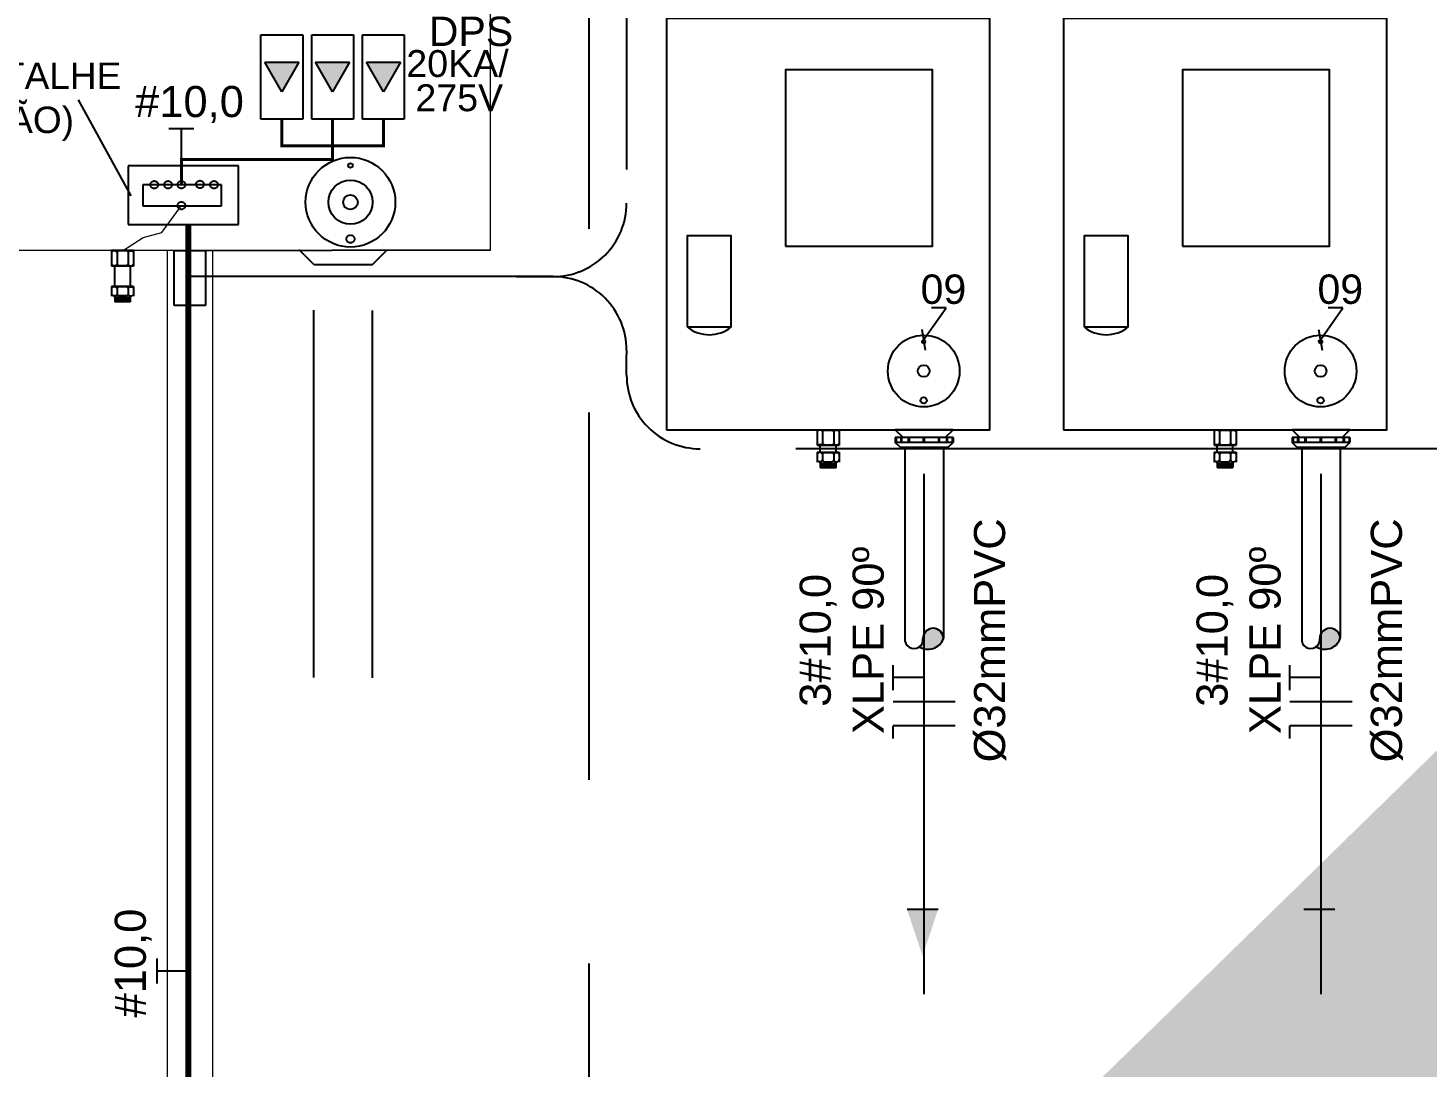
# Model space of a CAD drawing. Header units: millimetres. Extents: x 425 to 646, y 332 to 411.
# Drawn here: x 460.232 to 461.185, y 346.646 to 347.354 of the extents above; entities that cross this region are included whole.
import ezdxf
from ezdxf.enums import TextEntityAlignment as Align

# ---------------------------------------------------------------- set-up
doc = ezdxf.new("R2010")
doc.units = ezdxf.units.MM
doc.linetypes.add('Dashed', pattern=[0.75, 0.5, -0.25])
doc.linetypes.add('HIDDEN', pattern=[0.375, 0.25, -0.125])
for name, color, linetype in [('AGUA', 7, 'Continuous'), ('C04', 7, 'Continuous'), ('Cotas', 1, 'Continuous'), ('DETALHES', 6, 'Continuous'), ('DI-Textos_do_diagrama', 5, 'Continuous'), ('DIMENSIONAMENTO', 5, 'Continuous'), ('EL-Textos_condutos', 7, 'Continuous'), ('PARA-RAIOS', 240, 'Continuous'), ('QUADROS', 7, 'Continuous'), ('QUADROS_E_CAIXAS', 240, 'Continuous'), ('TXT', 7, 'Continuous')]:
    doc.layers.add(name, color=color, linetype=linetype)
doc.styles.add('ARIAL', font='arial.ttf')
doc.dimstyles.new('10', dxfattribs={"dimtxt": 0.02, "dimasz": 0.01, "dimexe": 0.01, "dimexo": 0.01, "dimgap": 0.09, "dimtad": 0, "dimtih": 1, "dimtoh": 1, "dimdec": 0, "dimlfac": 1000, "dimzin": 0, "dimdsep": 46, "dimtxsty": 'ARIAL', "dimblk": 'OBLIQUE', "dimcen": 0, "dimdle": 0.02, "dimclrt": 7, "dimadec": 0, "dimazin": 0, "dimtfac": 1, "dimtdec": 0, "dimtofl": 0, "dimtmove": 0, "dimatfit": 3, "dimldrblk": 'OBLIQUE', "dimfxl": 0, "dimtolj": 1, "dimtzin": 0, "dimarcsym": 0})
doc.dimstyles.get("Standard").update_dxf_attribs({"dimtxt": 0.18, "dimasz": 0.18, "dimexe": 0.18, "dimexo": 0.0625, "dimgap": 0.09, "dimtad": 0, "dimtih": 1, "dimtoh": 1, "dimdec": 4, "dimzin": 0, "dimdsep": 46, "dimtxsty": 'Standard', "dimcen": 0.09, "dimadec": 0, "dimazin": 0, "dimtfac": 1, "dimtdec": 4, "dimtofl": 0, "dimtmove": 0, "dimatfit": 3, "dimfxl": 0, "dimtolj": 1, "dimtzin": 0, "dimarcsym": 0})

# ---------------------------------------------------------------- blocks, each defined once
blk = doc.blocks.new('_Oblique')
at = {"color": 0, "linetype": 'ByBlock', "lineweight": -2}
blk.add_line((-0.5, -0.5), (0.5, 0.5), dxfattribs=at)

msp = doc.modelspace()

# ---------------------------------------------------------------- hatches: boundary and pattern name
for points in [[(460.30147, 347.20182), (460.30324, 347.20182), (460.30423, 347.20083), (460.30423, 347.20207), (460.28923, 347.20207), (460.28923, 347.20083), (460.29022, 347.20182), (460.29199, 347.20182), (460.29298, 347.20083), (460.29397, 347.20182), (460.29949, 347.20182), (460.30048, 347.20083)], [(460.30423, 347.19149), (460.30423, 347.19273), (460.30324, 347.19174), (460.30147, 347.19174), (460.30048, 347.19273), (460.29949, 347.19174), (460.29397, 347.19174), (460.29298, 347.19273), (460.29199, 347.19174), (460.29022, 347.19174), (460.28923, 347.19273), (460.28923, 347.19149)]]:
    msp.add_hatch(color=4).paths.add_polyline_path(points)
h = msp.add_hatch(color=4)
h.paths.add_polyline_path([(460.30423, 347.17093), (460.30423, 347.17217), (460.30324, 347.17118), (460.30147, 347.17118), (460.30048, 347.17217), (460.29949, 347.17118), (460.29397, 347.17118), (460.29298, 347.17217), (460.29199, 347.17118), (460.29022, 347.17118), (460.28923, 347.17217), (460.28923, 347.17093)])
h.paths.add_polyline_path([(460.28923, 347.17768), (460.28923, 347.17644), (460.29022, 347.17743), (460.29199, 347.17743), (460.29298, 347.17644), (460.29397, 347.17743), (460.29949, 347.17743), (460.30048, 347.17644), (460.30147, 347.17743), (460.30324, 347.17743), (460.30423, 347.17644), (460.30423, 347.17768)])
at = {"layer": 'C04', "linetype": 'Dashed'}
h = msp.add_hatch(color=4, dxfattribs=at)
h.paths.add_polyline_path([(460.48572, 347.3302), (460.47413, 347.31013), (460.46254, 347.3302)])
h.paths.add_polyline_path([(460.43958, 347.31013), (460.42799, 347.3302), (460.45116, 347.3302)])
h.paths.add_polyline_path([(460.40502, 347.31013), (460.39344, 347.3302), (460.41661, 347.3302)])
at = {"layer": 'Cotas'}
for points in [[(460.85153, 346.7537), (460.83041, 346.7537), (460.84097, 346.7219)], [(461.12153, 346.7537), (461.10041, 346.7537), (461.11097, 346.7219)]]:
    msp.add_hatch(color=2, dxfattribs=at).paths.add_polyline_path(points)
at = {"layer": 'QUADROS'}
for points in [[(460.77199, 347.0798), (460.77022, 347.0798), (460.76923, 347.07881), (460.76923, 347.08005), (460.78423, 347.08005), (460.78423, 347.07881), (460.78324, 347.0798), (460.78147, 347.0798), (460.78048, 347.07881), (460.77949, 347.0798), (460.77397, 347.0798), (460.77298, 347.07881)], [(460.77199, 347.0798), (460.77022, 347.0798), (460.76923, 347.07881), (460.76923, 347.08005), (460.78423, 347.08005), (460.78423, 347.07881), (460.78324, 347.0798), (460.78147, 347.0798), (460.78048, 347.07881), (460.77949, 347.0798), (460.77397, 347.0798), (460.77298, 347.07881)], [(461.04199, 347.0798), (461.04022, 347.0798), (461.03923, 347.07881), (461.03923, 347.08005), (461.05423, 347.08005), (461.05423, 347.07881), (461.05324, 347.0798), (461.05147, 347.0798), (461.05048, 347.07881), (461.04949, 347.0798), (461.04397, 347.0798), (461.04298, 347.07881)], [(461.04199, 347.0798), (461.04022, 347.0798), (461.03923, 347.07881), (461.03923, 347.08005), (461.05423, 347.08005), (461.05423, 347.07881), (461.05324, 347.0798), (461.05147, 347.0798), (461.05048, 347.07881), (461.04949, 347.0798), (461.04397, 347.0798), (461.04298, 347.07881)], [(460.76923, 347.06948), (460.76923, 347.07072), (460.77022, 347.06973), (460.77199, 347.06973), (460.77298, 347.07072), (460.77397, 347.06973), (460.77949, 347.06973), (460.78048, 347.07072), (460.78147, 347.06973), (460.78324, 347.06973), (460.78423, 347.07072), (460.78423, 347.06948)], [(461.03923, 347.06948), (461.03923, 347.07072), (461.04022, 347.06973), (461.04199, 347.06973), (461.04298, 347.07072), (461.04397, 347.06973), (461.04949, 347.06973), (461.05048, 347.07072), (461.05147, 347.06973), (461.05324, 347.06973), (461.05423, 347.07072), (461.05423, 347.06948)]]:
    msp.add_hatch(color=7, dxfattribs=at).paths.add_polyline_path(points)
h = msp.add_hatch(color=7, dxfattribs=at)
h.paths.add_polyline_path([(460.76923, 347.05803), (460.76923, 347.05927), (460.77022, 347.05828), (460.77199, 347.05828), (460.77298, 347.05927), (460.77397, 347.05828), (460.77949, 347.05828), (460.78048, 347.05927), (460.78147, 347.05828), (460.78324, 347.05828), (460.78423, 347.05927), (460.78423, 347.05803)])
h.paths.add_polyline_path([(460.78423, 347.06478), (460.78423, 347.06354), (460.78324, 347.06453), (460.78147, 347.06453), (460.78048, 347.06354), (460.77949, 347.06453), (460.77397, 347.06453), (460.77298, 347.06354), (460.77199, 347.06453), (460.77022, 347.06453), (460.76923, 347.06354), (460.76923, 347.06478)])
h = msp.add_hatch(color=7, dxfattribs=at)
h.paths.add_polyline_path([(461.03923, 347.05803), (461.03923, 347.05927), (461.04022, 347.05828), (461.04199, 347.05828), (461.04298, 347.05927), (461.04397, 347.05828), (461.04949, 347.05828), (461.05048, 347.05927), (461.05147, 347.05828), (461.05324, 347.05828), (461.05423, 347.05927), (461.05423, 347.05803)])
h.paths.add_polyline_path([(461.05423, 347.06478), (461.05423, 347.06354), (461.05324, 347.06453), (461.05147, 347.06453), (461.05048, 347.06354), (461.04949, 347.06453), (461.04397, 347.06453), (461.04298, 347.06354), (461.04199, 347.06453), (461.04022, 347.06453), (461.03923, 347.06354), (461.03923, 347.06478)])
at = {"layer": 'QUADROS_E_CAIXAS'}
for points in [[(460.85517, 346.93805, 0.984252), (460.84117, 346.93805, -0.227327), (460.83847, 346.93264, 0.50056)], [(461.12517, 346.93805, 0.984252), (461.11117, 346.93805, -0.227327), (461.10847, 346.93264, 0.50056)]]:
    msp.add_hatch(color=7, dxfattribs=at).paths.add_polyline_path(points)

# ---------------------------------------------------------------- linework, layer by layer
at = {"color": 4}
for p, q in [((460.28923, 347.20083), (460.29022, 347.20182)), ((460.29199, 347.20182), (460.29022, 347.20182)), ((460.29298, 347.20083), (460.29198, 347.20183)), ((460.29298, 347.20083), (460.29398, 347.20183)), ((460.29298, 347.20083), (460.29298, 347.19273)), ((460.29949, 347.20182), (460.29397, 347.20182)), ((460.30048, 347.20083), (460.29948, 347.20183)), ((460.30048, 347.20083), (460.30148, 347.20183)), ((460.30048, 347.20083), (460.30048, 347.19273)), ((460.30147, 347.20182), (460.30324, 347.20182)), ((460.30423, 347.20083), (460.30324, 347.20182)), ((460.28923, 347.19273), (460.29022, 347.19174)), ((460.29199, 347.19174), (460.29022, 347.19174)), ((460.29298, 347.19273), (460.29198, 347.19173)), ((460.29298, 347.19273), (460.29398, 347.19173)), ((460.29949, 347.19174), (460.29397, 347.19174)), ((460.30048, 347.19273), (460.29948, 347.19173)), ((460.30048, 347.19273), (460.30148, 347.19173)), ((460.30147, 347.19174), (460.30324, 347.19174)), ((460.30423, 347.19273), (460.30324, 347.19174)), ((460.28923, 347.17644), (460.29022, 347.17743)), ((460.29199, 347.17743), (460.29022, 347.17743)), ((460.29298, 347.17644), (460.29198, 347.17744)), ((460.29298, 347.17644), (460.29398, 347.17744)), ((460.29949, 347.17743), (460.29397, 347.17743)), ((460.30048, 347.17644), (460.29948, 347.17744)), ((460.30048, 347.17644), (460.30148, 347.17744)), ((460.30147, 347.17743), (460.30324, 347.17743)), ((460.30423, 347.17644), (460.30324, 347.17743)), ((460.28923, 347.17217), (460.29022, 347.17118)), ((460.29199, 347.17118), (460.29022, 347.17118)), ((460.30208, 347.17018), (460.29137, 347.17018)), ((460.29137, 347.17018), (460.29151, 347.17007)), ((460.30195, 347.16729), (460.29137, 347.16717)), ((460.29151, 347.16728), (460.29137, 347.16717)), ((460.29151, 347.17005), (460.29138, 347.16995)), ((460.29138, 347.16994), (460.29151, 347.16984)), ((460.29151, 347.16982), (460.29138, 347.16972)), ((460.29138, 347.16971), (460.29151, 347.16961)), ((460.29151, 347.16959), (460.29138, 347.16949)), ((460.29138, 347.16948), (460.29151, 347.16938)), ((460.29151, 347.16936), (460.29138, 347.16926)), ((460.29138, 347.16924), (460.29151, 347.16915)), ((460.29151, 347.16913), (460.29138, 347.16903)), ((460.29138, 347.16901), (460.29151, 347.16891)), ((460.29151, 347.1689), (460.29138, 347.1688)), ((460.29138, 347.16878), (460.29151, 347.16868)), ((460.29151, 347.16867), (460.29138, 347.16857)), ((460.29138, 347.16855), (460.29151, 347.16845)), ((460.29151, 347.16844), (460.29138, 347.16834)), ((460.29138, 347.16832), (460.29151, 347.16822)), ((460.29151, 347.16821), (460.29138, 347.16811)), ((460.29138, 347.16809), (460.29151, 347.16799)), ((460.29151, 347.16797), (460.29138, 347.16788)), ((460.29138, 347.16786), (460.29151, 347.16776)), ((460.29151, 347.16774), (460.29138, 347.16764)), ((460.29138, 347.16763), (460.29151, 347.16753)), ((460.29151, 347.16751), (460.29138, 347.16741)), ((460.29138, 347.1674), (460.29151, 347.1673)), ((460.30195, 347.17006), (460.29139, 347.16995)), ((460.30195, 347.16983), (460.29139, 347.16971)), ((460.30195, 347.1696), (460.29139, 347.16948)), ((460.30195, 347.16937), (460.29139, 347.16925)), ((460.30195, 347.16914), (460.29139, 347.16902)), ((460.30195, 347.16891), (460.29139, 347.16879)), ((460.30195, 347.16868), (460.29139, 347.16856)), ((460.30195, 347.16844), (460.29139, 347.16833)), ((460.30195, 347.16821), (460.29139, 347.1681)), ((460.30195, 347.16798), (460.29139, 347.16787)), ((460.30195, 347.16775), (460.29139, 347.16764)), ((460.30195, 347.16752), (460.29139, 347.16741)), ((460.2915, 347.16983), (460.30207, 347.16995)), ((460.2915, 347.1696), (460.30207, 347.16971)), ((460.2915, 347.16937), (460.30207, 347.16948)), ((460.2915, 347.16914), (460.30207, 347.16925)), ((460.2915, 347.16891), (460.30207, 347.16902)), ((460.2915, 347.16868), (460.30207, 347.16879)), ((460.2915, 347.16844), (460.30207, 347.16856)), ((460.2915, 347.16821), (460.30207, 347.16833)), ((460.2915, 347.16798), (460.30207, 347.1681)), ((460.2915, 347.16775), (460.30207, 347.16787)), ((460.2915, 347.16752), (460.30207, 347.16764)), ((460.2915, 347.16729), (460.30207, 347.16741)), ((460.29298, 347.17217), (460.29198, 347.17117)), ((460.29298, 347.17644), (460.29298, 347.17217)), ((460.29298, 347.17217), (460.29398, 347.17117)), ((460.29949, 347.17118), (460.29397, 347.17118)), ((460.30048, 347.17217), (460.29948, 347.17117)), ((460.30048, 347.17644), (460.30048, 347.17217)), ((460.30048, 347.17217), (460.30148, 347.17117)), ((460.30147, 347.17118), (460.30324, 347.17118)), ((460.30208, 347.17018), (460.30194, 347.17007)), ((460.30194, 347.17005), (460.30207, 347.16995)), ((460.30207, 347.16994), (460.30194, 347.16984)), ((460.30194, 347.16982), (460.30207, 347.16972)), ((460.30207, 347.16971), (460.30194, 347.16961)), ((460.30194, 347.16959), (460.30207, 347.16949)), ((460.30207, 347.16948), (460.30194, 347.16938)), ((460.30194, 347.16936), (460.30207, 347.16926)), ((460.30207, 347.16924), (460.30194, 347.16915)), ((460.30194, 347.16913), (460.30207, 347.16903)), ((460.30207, 347.16901), (460.30194, 347.16891)), ((460.30194, 347.1689), (460.30207, 347.1688)), ((460.30207, 347.16878), (460.30194, 347.16868)), ((460.30194, 347.16867), (460.30207, 347.16857)), ((460.30207, 347.16855), (460.30194, 347.16845)), ((460.30194, 347.16844), (460.30207, 347.16834)), ((460.30207, 347.16832), (460.30194, 347.16822)), ((460.30194, 347.16821), (460.30207, 347.16811)), ((460.30207, 347.16809), (460.30194, 347.16799)), ((460.30194, 347.16797), (460.30207, 347.16788)), ((460.30207, 347.16786), (460.30194, 347.16776)), ((460.30194, 347.16774), (460.30207, 347.16764)), ((460.30207, 347.16763), (460.30194, 347.16753)), ((460.30194, 347.16751), (460.30207, 347.16741)), ((460.30207, 347.1674), (460.30194, 347.1673)), ((460.30194, 347.16728), (460.30208, 347.16717)), ((460.30423, 347.17217), (460.30324, 347.17118))]:
    msp.add_line(p, q, dxfattribs=at)
at = {"color": 2}
for p, q in [((460.29137, 347.17018), (460.29137, 347.17118)), ((460.30208, 347.17018), (460.30208, 347.17118))]:
    msp.add_line(p, q, dxfattribs=at)
at = {"color": 4}
for centre, start, end in [((460.29139, 347.16995), 127.97542, 232.02458), ((460.29139, 347.16971), 127.97542, 232.02458), ((460.29139, 347.16948), 127.97542, 232.02458), ((460.29139, 347.16925), 127.97542, 232.02458), ((460.29139, 347.16902), 127.97542, 232.02458), ((460.29139, 347.16879), 127.97542, 232.02458), ((460.29139, 347.16856), 127.97542, 232.02458), ((460.29139, 347.16833), 127.97542, 232.02458), ((460.29139, 347.1681), 127.97542, 232.02458), ((460.29139, 347.16787), 127.97542, 232.02458), ((460.29139, 347.16764), 127.97542, 232.02458), ((460.29139, 347.16741), 127.97542, 232.02458), ((460.2915, 347.17006), 307.97542, 52.02458), ((460.2915, 347.16983), 307.97542, 52.02458), ((460.2915, 347.1696), 307.97542, 52.02458), ((460.2915, 347.16937), 307.97542, 52.02458), ((460.2915, 347.16914), 307.97542, 52.02458), ((460.2915, 347.16891), 307.97542, 52.02458), ((460.2915, 347.16868), 307.97542, 52.02458), ((460.2915, 347.16844), 307.97542, 52.02458), ((460.2915, 347.16821), 307.97542, 52.02458), ((460.2915, 347.16798), 307.97542, 52.02458), ((460.2915, 347.16775), 307.97542, 52.02458), ((460.2915, 347.16752), 307.97542, 52.02458), ((460.2915, 347.16729), 307.97542, 52.02458), ((460.30195, 347.17006), 127.97542, 232.02458), ((460.30195, 347.16983), 127.97542, 232.02458), ((460.30195, 347.1696), 127.97542, 232.02458), ((460.30195, 347.16937), 127.97542, 232.02458), ((460.30195, 347.16914), 127.97542, 232.02458), ((460.30195, 347.16891), 127.97542, 232.02458), ((460.30195, 347.16868), 127.97542, 232.02458), ((460.30195, 347.16844), 127.97542, 232.02458), ((460.30195, 347.16821), 127.97542, 232.02458), ((460.30195, 347.16798), 127.97542, 232.02458), ((460.30195, 347.16775), 127.97542, 232.02458), ((460.30195, 347.16752), 127.97542, 232.02458), ((460.30195, 347.16729), 127.97542, 232.02458), ((460.30207, 347.16995), 307.97542, 52.02458), ((460.30207, 347.16971), 307.97542, 52.02458), ((460.30207, 347.16948), 307.97542, 52.02458), ((460.30207, 347.16925), 307.97542, 52.02458), ((460.30207, 347.16902), 307.97542, 52.02458), ((460.30207, 347.16879), 307.97542, 52.02458), ((460.30207, 347.16856), 307.97542, 52.02458), ((460.30207, 347.16833), 307.97542, 52.02458), ((460.30207, 347.1681), 307.97542, 52.02458), ((460.30207, 347.16787), 307.97542, 52.02458), ((460.30207, 347.16764), 307.97542, 52.02458), ((460.30207, 347.16741), 307.97542, 52.02458)]:
    msp.add_arc(centre, 0.00001, start, end, dxfattribs=at)
at = {"layer": 'AGUA', "color": 2, "linetype": 'Continuous'}
for p, q in [((460.30423, 347.20207), (460.28923, 347.20207)), ((460.28923, 347.20207), (460.28923, 347.19149)), ((460.30423, 347.20207), (460.30423, 347.19149)), ((460.30423, 347.19149), (460.28923, 347.19149)), ((460.29137, 347.17768), (460.29137, 347.19149)), ((460.30208, 347.17768), (460.30208, 347.19174)), ((460.30423, 347.17768), (460.28923, 347.17768)), ((460.28923, 347.17768), (460.28923, 347.17093)), ((460.30423, 347.17768), (460.30423, 347.17093))]:
    msp.add_line(p, q, dxfattribs=at)
at = {"layer": 'C04', "color": 4, "linetype": 'Dashed'}
for points in [[(460.41925, 347.29147), (460.3908, 347.29147), (460.3908, 347.34886), (460.41925, 347.34886)], [(460.4538, 347.29147), (460.42535, 347.29147), (460.42535, 347.34886), (460.4538, 347.34886)], [(460.48836, 347.29147), (460.4599, 347.29147), (460.4599, 347.34886), (460.48836, 347.34886)], [(460.40502, 347.31013), (460.39344, 347.3302), (460.41661, 347.3302)], [(460.43958, 347.31013), (460.42799, 347.3302), (460.45116, 347.3302)], [(460.47413, 347.31013), (460.46254, 347.3302), (460.48572, 347.3302)]]:
    msp.add_lwpolyline(points, close=True, dxfattribs=at)
at = {"layer": 'Cotas', "linetype": 'Continuous'}
msp.add_line((460.30255, 347.23928), (460.26679, 347.30472), dxfattribs=at)
at = {"layer": 'Cotas', "color": 0, "linetype": 'Continuous', "lineweight": 0}
for p, q in [((460.32708, 347.2025), (460.32708, 346.20348)), ((460.35788, 347.2025), (460.35788, 346.20348))]:
    msp.add_line(p, q, dxfattribs=at)
at = {"layer": 'Cotas', "color": 2}
for p, q in [((460.84205, 346.69593), (460.84205, 347.05005)), ((461.11205, 346.69593), (461.11205, 347.05005)), ((460.83041, 346.7537), (460.85153, 346.7537)), ((461.10041, 346.7537), (461.12153, 346.7537))]:
    msp.add_line(p, q, dxfattribs=at)
at = {"layer": 'Cotas', "linetype": 'Continuous', "lineweight": 0, "const_width": 0.003}
msp.add_lwpolyline([(460.44981, 347.19226), (460.44981, 347.19226)], dxfattribs=at)
at = {"layer": 'DETALHES', "color": 240, "linetype": 'Dashed', "lineweight": 0, "const_width": 0.002}
for points in [[(460.33674, 347.24624), (460.33674, 347.26401), (460.43958, 347.26401), (460.43958, 347.29147)], [(460.40502, 347.29147), (460.40502, 347.27329), (460.47413, 347.27329), (460.47413, 347.29147)]]:
    msp.add_lwpolyline(points, dxfattribs=at)
at = {"layer": 'DETALHES', "color": 240, "linetype": 'Continuous', "lineweight": 0}
msp.add_lwpolyline([(460.29673, 347.20182), (460.31066, 347.21089), (460.32341, 347.21437), (460.33674, 347.23261)], dxfattribs=at)
at = {"layer": 'DETALHES', "color": 240, "linetype": 'Continuous', "lineweight": 0, "const_width": 0.004}
msp.add_lwpolyline([(460.3414, 346.20348), (460.3414, 347.21977)], dxfattribs=at)
at = {"layer": 'EL-Textos_condutos', "linetype": 'Continuous', "lineweight": 0}
for p, q in [((460.54673, 347.77707), (460.54673, 347.20207)), ((460.54673, 347.20207), (460.04673, 347.20207))]:
    msp.add_line(p, q, dxfattribs=at)
at = {"layer": 'PARA-RAIOS', "color": 3}
for p, q in [((460.32824, 347.28519), (460.34524, 347.28519)), ((460.33674, 347.26401), (460.33674, 347.28519)), ((460.82087, 346.90286), (460.82087, 346.91986)), ((461.09087, 346.90286), (461.09087, 346.91986)), ((460.84205, 346.91136), (460.82087, 346.91136)), ((461.11205, 346.91136), (461.09087, 346.91136)), ((460.32022, 346.70313), (460.32022, 346.72013)), ((460.3414, 346.71163), (460.32022, 346.71163))]:
    msp.add_line(p, q, dxfattribs=at)
at = {"layer": 'PARA-RAIOS', "color": 2}
for p, q in [((460.86323, 346.8949), (460.82087, 346.8949)), ((461.13323, 346.8949), (461.09087, 346.8949)), ((460.82087, 346.86994), (460.82087, 346.87844)), ((460.86323, 346.87844), (460.82087, 346.87844)), ((461.09087, 346.86994), (461.09087, 346.87844)), ((461.13323, 346.87844), (461.09087, 346.87844))]:
    msp.add_line(p, q, dxfattribs=at)
at = {"layer": 'QUADROS', "color": 7}
for p, q in [((460.76923, 347.08005), (460.78423, 347.08005)), ((460.76923, 347.08005), (460.76923, 347.06948)), ((460.76923, 347.08005), (460.78423, 347.08005)), ((460.76923, 347.07881), (460.77022, 347.0798)), ((460.76923, 347.07881), (460.77022, 347.0798)), ((460.77199, 347.0798), (460.77022, 347.0798)), ((460.77199, 347.0798), (460.77022, 347.0798)), ((460.77298, 347.07881), (460.77198, 347.07981)), ((460.77298, 347.07881), (460.77198, 347.07981)), ((460.77298, 347.07881), (460.77398, 347.07981)), ((460.77298, 347.07881), (460.77398, 347.07981)), ((460.77298, 347.07881), (460.77298, 347.07072)), ((460.77397, 347.0798), (460.77949, 347.0798)), ((460.77397, 347.0798), (460.77949, 347.0798)), ((460.78048, 347.07881), (460.77948, 347.07981)), ((460.78048, 347.07881), (460.77948, 347.07981)), ((460.78048, 347.07881), (460.78148, 347.07981)), ((460.78048, 347.07881), (460.78148, 347.07981)), ((460.78048, 347.07881), (460.78048, 347.07072)), ((460.78147, 347.0798), (460.78324, 347.0798)), ((460.78147, 347.0798), (460.78324, 347.0798)), ((460.78423, 347.07881), (460.78324, 347.0798)), ((460.78423, 347.07881), (460.78324, 347.0798)), ((460.78423, 347.08005), (460.78423, 347.06948)), ((460.82766, 347.07476), (460.82237, 347.08005)), ((460.82237, 347.08005), (460.86173, 347.08005)), ((460.86173, 347.08005), (460.82237, 347.08005)), ((460.86173, 347.07476), (460.82237, 347.07476)), ((460.82237, 347.07476), (460.82237, 347.07148)), ((460.823, 347.07476), (460.823, 347.07148)), ((460.8261, 347.07476), (460.8261, 347.07148)), ((460.82673, 347.07476), (460.82673, 347.07148)), ((460.83113, 347.07476), (460.83113, 347.07148)), ((460.83176, 347.07476), (460.83176, 347.07148)), ((460.84142, 347.07476), (460.84142, 347.07148)), ((460.84205, 347.07476), (460.84205, 347.07148)), ((460.85171, 347.07476), (460.85171, 347.07148)), ((460.85234, 347.07476), (460.85234, 347.07148)), ((460.85643, 347.07476), (460.86173, 347.08005)), ((460.85713, 347.07476), (460.85713, 347.07148)), ((460.85776, 347.07476), (460.85776, 347.07148)), ((460.8611, 347.07476), (460.8611, 347.07148)), ((460.86173, 347.07476), (460.86173, 347.07148)), ((461.03923, 347.08005), (461.05423, 347.08005)), ((461.03923, 347.08005), (461.03923, 347.06948)), ((461.03923, 347.08005), (461.05423, 347.08005)), ((461.03923, 347.07881), (461.04022, 347.0798)), ((461.03923, 347.07881), (461.04022, 347.0798)), ((461.04199, 347.0798), (461.04022, 347.0798)), ((461.04199, 347.0798), (461.04022, 347.0798)), ((461.04298, 347.07881), (461.04198, 347.07981)), ((461.04298, 347.07881), (461.04198, 347.07981)), ((461.04298, 347.07881), (461.04398, 347.07981)), ((461.04298, 347.07881), (461.04398, 347.07981)), ((461.04298, 347.07881), (461.04298, 347.07072)), ((461.04397, 347.0798), (461.04949, 347.0798)), ((461.04397, 347.0798), (461.04949, 347.0798)), ((461.05048, 347.07881), (461.04948, 347.07981)), ((461.05048, 347.07881), (461.04948, 347.07981)), ((461.05048, 347.07881), (461.05148, 347.07981)), ((461.05048, 347.07881), (461.05148, 347.07981)), ((461.05048, 347.07881), (461.05048, 347.07072)), ((461.05147, 347.0798), (461.05324, 347.0798)), ((461.05147, 347.0798), (461.05324, 347.0798)), ((461.05423, 347.07881), (461.05324, 347.0798)), ((461.05423, 347.07881), (461.05324, 347.0798)), ((461.05423, 347.08005), (461.05423, 347.06948)), ((461.09766, 347.07476), (461.09237, 347.08005)), ((461.09237, 347.08005), (461.13173, 347.08005)), ((461.13173, 347.08005), (461.09237, 347.08005)), ((461.13173, 347.07476), (461.09237, 347.07476)), ((461.09237, 347.07476), (461.09237, 347.07148)), ((461.093, 347.07476), (461.093, 347.07148)), ((461.0961, 347.07476), (461.0961, 347.07148)), ((461.09673, 347.07476), (461.09673, 347.07148)), ((461.10113, 347.07476), (461.10113, 347.07148)), ((461.10176, 347.07476), (461.10176, 347.07148)), ((461.11142, 347.07476), (461.11142, 347.07148)), ((461.11205, 347.07476), (461.11205, 347.07148)), ((461.12171, 347.07476), (461.12171, 347.07148)), ((461.12234, 347.07476), (461.12234, 347.07148)), ((461.12643, 347.07476), (461.13173, 347.08005)), ((461.12713, 347.07476), (461.12713, 347.07148)), ((461.12776, 347.07476), (461.12776, 347.07148)), ((461.1311, 347.07476), (461.1311, 347.07148)), ((461.13173, 347.07476), (461.13173, 347.07148)), ((460.76923, 347.07072), (460.77022, 347.06973)), ((460.76923, 347.06948), (460.78423, 347.06948)), ((460.76923, 347.06478), (460.78423, 347.06478)), ((460.76923, 347.06478), (460.76923, 347.05803)), ((460.76923, 347.06354), (460.77022, 347.06453)), ((460.77199, 347.06973), (460.77022, 347.06973)), ((460.77199, 347.06453), (460.77022, 347.06453)), ((460.77137, 347.06478), (460.77137, 347.06973)), ((460.77298, 347.07072), (460.77198, 347.06972)), ((460.77298, 347.06354), (460.77198, 347.06454)), ((460.77298, 347.07072), (460.77398, 347.06972)), ((460.77298, 347.06354), (460.77398, 347.06454)), ((460.77298, 347.06354), (460.77298, 347.05927)), ((460.77397, 347.06973), (460.77949, 347.06973)), ((460.77397, 347.06453), (460.77949, 347.06453)), ((460.78048, 347.07072), (460.77948, 347.06972)), ((460.78048, 347.06354), (460.77948, 347.06454)), ((460.78048, 347.07072), (460.78148, 347.06972)), ((460.78048, 347.06354), (460.78148, 347.06454)), ((460.78048, 347.06354), (460.78048, 347.05927)), ((460.78147, 347.06973), (460.78324, 347.06973)), ((460.78147, 347.06453), (460.78324, 347.06453)), ((460.78208, 347.06478), (460.78208, 347.06948)), ((460.78423, 347.07072), (460.78324, 347.06973)), ((460.78423, 347.06354), (460.78324, 347.06453)), ((460.78423, 347.06478), (460.78423, 347.05803)), ((460.86173, 347.07148), (460.82237, 347.07148)), ((460.82565, 347.0682), (460.82237, 347.07148)), ((460.82565, 347.0682), (460.85845, 347.0682)), ((460.85845, 347.0682), (460.86173, 347.07148)), ((461.03923, 347.07072), (461.04022, 347.06973)), ((461.03923, 347.06948), (461.05423, 347.06948)), ((461.03923, 347.06478), (461.05423, 347.06478)), ((461.03923, 347.06478), (461.03923, 347.05803)), ((461.03923, 347.06354), (461.04022, 347.06453)), ((461.04199, 347.06973), (461.04022, 347.06973)), ((461.04199, 347.06453), (461.04022, 347.06453)), ((461.04137, 347.06478), (461.04137, 347.06973)), ((461.04298, 347.07072), (461.04198, 347.06972)), ((461.04298, 347.06354), (461.04198, 347.06454)), ((461.04298, 347.07072), (461.04398, 347.06972)), ((461.04298, 347.06354), (461.04398, 347.06454)), ((461.04298, 347.06354), (461.04298, 347.05927)), ((461.04397, 347.06973), (461.04949, 347.06973)), ((461.04397, 347.06453), (461.04949, 347.06453)), ((461.05048, 347.07072), (461.04948, 347.06972)), ((461.05048, 347.06354), (461.04948, 347.06454)), ((461.05048, 347.07072), (461.05148, 347.06972)), ((461.05048, 347.06354), (461.05148, 347.06454)), ((461.05048, 347.06354), (461.05048, 347.05927)), ((461.05147, 347.06973), (461.05324, 347.06973)), ((461.05147, 347.06453), (461.05324, 347.06453)), ((461.05208, 347.06478), (461.05208, 347.06948)), ((461.05423, 347.07072), (461.05324, 347.06973)), ((461.05423, 347.06354), (461.05324, 347.06453)), ((461.05423, 347.06478), (461.05423, 347.05803)), ((461.13173, 347.07148), (461.09237, 347.07148)), ((461.09565, 347.0682), (461.09237, 347.07148)), ((461.09565, 347.0682), (461.12845, 347.0682)), ((461.12845, 347.0682), (461.13173, 347.07148)), ((460.76923, 347.05927), (460.77022, 347.05828)), ((460.77199, 347.05828), (460.77022, 347.05828)), ((460.77137, 347.05728), (460.77137, 347.05828)), ((460.77137, 347.05728), (460.77151, 347.05717)), ((460.77137, 347.05728), (460.78208, 347.05728)), ((460.77151, 347.05438), (460.77137, 347.05427)), ((460.77151, 347.05715), (460.77138, 347.05705)), ((460.77138, 347.05704), (460.77151, 347.05694)), ((460.77151, 347.05692), (460.77138, 347.05682)), ((460.77138, 347.05681), (460.77151, 347.05671)), ((460.77151, 347.05669), (460.77138, 347.05659)), ((460.77138, 347.05657), (460.77151, 347.05648)), ((460.77151, 347.05646), (460.77138, 347.05636)), ((460.77138, 347.05634), (460.77151, 347.05624)), ((460.77151, 347.05623), (460.77138, 347.05613)), ((460.77138, 347.05611), (460.77151, 347.05601)), ((460.77151, 347.056), (460.77138, 347.0559)), ((460.77138, 347.05588), (460.77151, 347.05578)), ((460.77151, 347.05577), (460.77138, 347.05567)), ((460.77138, 347.05565), (460.77151, 347.05555)), ((460.77151, 347.05554), (460.77138, 347.05544)), ((460.77138, 347.05542), (460.77151, 347.05532)), ((460.77151, 347.05531), (460.77138, 347.05521)), ((460.77138, 347.05519), (460.77151, 347.05509)), ((460.77151, 347.05507), (460.77138, 347.05497)), ((460.77138, 347.05496), (460.77151, 347.05486)), ((460.77151, 347.05484), (460.77138, 347.05474)), ((460.77138, 347.05473), (460.77151, 347.05463)), ((460.77151, 347.05461), (460.77138, 347.05451)), ((460.77138, 347.0545), (460.77151, 347.0544)), ((460.78195, 347.05693), (460.77139, 347.05704)), ((460.78195, 347.0567), (460.77139, 347.05681)), ((460.78195, 347.05647), (460.77139, 347.05658)), ((460.78195, 347.05624), (460.77139, 347.05635)), ((460.78195, 347.05601), (460.77139, 347.05612)), ((460.78195, 347.05577), (460.77139, 347.05589)), ((460.78195, 347.05554), (460.77139, 347.05566)), ((460.78195, 347.05531), (460.77139, 347.05543)), ((460.78195, 347.05508), (460.77139, 347.0552)), ((460.78195, 347.05485), (460.77139, 347.05497)), ((460.78195, 347.05462), (460.77139, 347.05474)), ((460.78195, 347.05439), (460.77139, 347.0545)), ((460.7715, 347.05716), (460.78207, 347.05704)), ((460.7715, 347.05693), (460.78207, 347.05681)), ((460.7715, 347.0567), (460.78207, 347.05658)), ((460.7715, 347.05647), (460.78207, 347.05635)), ((460.7715, 347.05624), (460.78207, 347.05612)), ((460.7715, 347.05601), (460.78207, 347.05589)), ((460.7715, 347.05577), (460.78207, 347.05566)), ((460.7715, 347.05554), (460.78207, 347.05543)), ((460.7715, 347.05531), (460.78207, 347.0552)), ((460.7715, 347.05508), (460.78207, 347.05497)), ((460.7715, 347.05485), (460.78207, 347.05474)), ((460.7715, 347.05462), (460.78207, 347.0545)), ((460.7715, 347.05439), (460.78208, 347.05427)), ((460.77298, 347.05927), (460.77198, 347.05827)), ((460.77298, 347.05927), (460.77398, 347.05827)), ((460.77397, 347.05828), (460.77949, 347.05828)), ((460.78048, 347.05927), (460.77948, 347.05827)), ((460.78048, 347.05927), (460.78148, 347.05827)), ((460.78147, 347.05828), (460.78324, 347.05828)), ((460.78208, 347.05728), (460.78194, 347.05717)), ((460.78194, 347.05715), (460.78207, 347.05705)), ((460.78207, 347.05704), (460.78194, 347.05694)), ((460.78194, 347.05692), (460.78207, 347.05682)), ((460.78207, 347.05681), (460.78194, 347.05671)), ((460.78194, 347.05669), (460.78207, 347.05659)), ((460.78207, 347.05657), (460.78194, 347.05648)), ((460.78194, 347.05646), (460.78207, 347.05636)), ((460.78207, 347.05634), (460.78194, 347.05624)), ((460.78194, 347.05623), (460.78207, 347.05613)), ((460.78207, 347.05611), (460.78194, 347.05601)), ((460.78194, 347.056), (460.78207, 347.0559)), ((460.78207, 347.05588), (460.78194, 347.05578)), ((460.78194, 347.05577), (460.78207, 347.05567)), ((460.78207, 347.05565), (460.78194, 347.05555)), ((460.78194, 347.05554), (460.78207, 347.05544)), ((460.78207, 347.05542), (460.78194, 347.05532)), ((460.78194, 347.05531), (460.78207, 347.05521)), ((460.78207, 347.05519), (460.78194, 347.05509)), ((460.78194, 347.05507), (460.78207, 347.05497)), ((460.78207, 347.05496), (460.78194, 347.05486)), ((460.78194, 347.05484), (460.78207, 347.05474)), ((460.78207, 347.05473), (460.78194, 347.05463)), ((460.78194, 347.05461), (460.78207, 347.05451)), ((460.78207, 347.0545), (460.78194, 347.0544)), ((460.78194, 347.05438), (460.78208, 347.05427)), ((460.78208, 347.05728), (460.78208, 347.05828)), ((460.78423, 347.05927), (460.78324, 347.05828)), ((461.03923, 347.05927), (461.04022, 347.05828)), ((461.04199, 347.05828), (461.04022, 347.05828)), ((461.04137, 347.05728), (461.04137, 347.05828)), ((461.04137, 347.05728), (461.04151, 347.05717)), ((461.04137, 347.05728), (461.05208, 347.05728)), ((461.04151, 347.05438), (461.04137, 347.05427)), ((461.04151, 347.05715), (461.04138, 347.05705)), ((461.04138, 347.05704), (461.04151, 347.05694)), ((461.04151, 347.05692), (461.04138, 347.05682)), ((461.04138, 347.05681), (461.04151, 347.05671)), ((461.04151, 347.05669), (461.04138, 347.05659)), ((461.04138, 347.05657), (461.04151, 347.05648)), ((461.04151, 347.05646), (461.04138, 347.05636)), ((461.04138, 347.05634), (461.04151, 347.05624)), ((461.04151, 347.05623), (461.04138, 347.05613)), ((461.04138, 347.05611), (461.04151, 347.05601)), ((461.04151, 347.056), (461.04138, 347.0559)), ((461.04138, 347.05588), (461.04151, 347.05578)), ((461.04151, 347.05577), (461.04138, 347.05567)), ((461.04138, 347.05565), (461.04151, 347.05555)), ((461.04151, 347.05554), (461.04138, 347.05544)), ((461.04138, 347.05542), (461.04151, 347.05532)), ((461.04151, 347.05531), (461.04138, 347.05521)), ((461.04138, 347.05519), (461.04151, 347.05509)), ((461.04151, 347.05507), (461.04138, 347.05497)), ((461.04138, 347.05496), (461.04151, 347.05486)), ((461.04151, 347.05484), (461.04138, 347.05474)), ((461.04138, 347.05473), (461.04151, 347.05463)), ((461.04151, 347.05461), (461.04138, 347.05451)), ((461.04138, 347.0545), (461.04151, 347.0544)), ((461.05195, 347.05693), (461.04139, 347.05704)), ((461.05195, 347.0567), (461.04139, 347.05681)), ((461.05195, 347.05647), (461.04139, 347.05658)), ((461.05195, 347.05624), (461.04139, 347.05635)), ((461.05195, 347.05601), (461.04139, 347.05612)), ((461.05195, 347.05577), (461.04139, 347.05589)), ((461.05195, 347.05554), (461.04139, 347.05566)), ((461.05195, 347.05531), (461.04139, 347.05543)), ((461.05195, 347.05508), (461.04139, 347.0552)), ((461.05195, 347.05485), (461.04139, 347.05497)), ((461.05195, 347.05462), (461.04139, 347.05474)), ((461.05195, 347.05439), (461.04139, 347.0545)), ((461.0415, 347.05716), (461.05207, 347.05704)), ((461.0415, 347.05693), (461.05207, 347.05681)), ((461.0415, 347.0567), (461.05207, 347.05658)), ((461.0415, 347.05647), (461.05207, 347.05635)), ((461.0415, 347.05624), (461.05207, 347.05612)), ((461.0415, 347.05601), (461.05207, 347.05589)), ((461.0415, 347.05577), (461.05207, 347.05566)), ((461.0415, 347.05554), (461.05207, 347.05543)), ((461.0415, 347.05531), (461.05207, 347.0552)), ((461.0415, 347.05508), (461.05207, 347.05497)), ((461.0415, 347.05485), (461.05207, 347.05474)), ((461.0415, 347.05462), (461.05207, 347.0545)), ((461.0415, 347.05439), (461.05208, 347.05427)), ((461.04298, 347.05927), (461.04198, 347.05827)), ((461.04298, 347.05927), (461.04398, 347.05827)), ((461.04397, 347.05828), (461.04949, 347.05828)), ((461.05048, 347.05927), (461.04948, 347.05827)), ((461.05048, 347.05927), (461.05148, 347.05827)), ((461.05147, 347.05828), (461.05324, 347.05828)), ((461.05208, 347.05728), (461.05194, 347.05717)), ((461.05194, 347.05715), (461.05207, 347.05705)), ((461.05207, 347.05704), (461.05194, 347.05694)), ((461.05194, 347.05692), (461.05207, 347.05682)), ((461.05207, 347.05681), (461.05194, 347.05671)), ((461.05194, 347.05669), (461.05207, 347.05659)), ((461.05207, 347.05657), (461.05194, 347.05648)), ((461.05194, 347.05646), (461.05207, 347.05636)), ((461.05207, 347.05634), (461.05194, 347.05624)), ((461.05194, 347.05623), (461.05207, 347.05613)), ((461.05207, 347.05611), (461.05194, 347.05601)), ((461.05194, 347.056), (461.05207, 347.0559)), ((461.05207, 347.05588), (461.05194, 347.05578)), ((461.05194, 347.05577), (461.05207, 347.05567)), ((461.05207, 347.05565), (461.05194, 347.05555)), ((461.05194, 347.05554), (461.05207, 347.05544)), ((461.05207, 347.05542), (461.05194, 347.05532)), ((461.05194, 347.05531), (461.05207, 347.05521)), ((461.05207, 347.05519), (461.05194, 347.05509)), ((461.05194, 347.05507), (461.05207, 347.05497)), ((461.05207, 347.05496), (461.05194, 347.05486)), ((461.05194, 347.05484), (461.05207, 347.05474)), ((461.05207, 347.05473), (461.05194, 347.05463)), ((461.05194, 347.05461), (461.05207, 347.05451)), ((461.05207, 347.0545), (461.05194, 347.0544)), ((461.05194, 347.05438), (461.05208, 347.05427)), ((461.05208, 347.05728), (461.05208, 347.05828)), ((461.05423, 347.05927), (461.05324, 347.05828))]:
    msp.add_line(p, q, dxfattribs=at)
for points in [[(460.66673, 347.08005), (460.88673, 347.08005), (460.88673, 347.36005), (460.66673, 347.36005)], [(460.93673, 347.08005), (461.15673, 347.08005), (461.15673, 347.36005), (460.93673, 347.36005)], [(460.74773, 347.20505), (460.84773, 347.20505), (460.84773, 347.32505), (460.74773, 347.32505)], [(461.01773, 347.20505), (461.11773, 347.20505), (461.11773, 347.32505), (461.01773, 347.32505)], [(460.68083, 347.15005), (460.71083, 347.15005), (460.71083, 347.21205), (460.68083, 347.21205)], [(460.95083, 347.15005), (460.98083, 347.15005), (460.98083, 347.21205), (460.95083, 347.21205)]]:
    msp.add_lwpolyline(points, close=True, dxfattribs=at)
for centre, radius in [((460.84173, 347.12005), 0.0244), ((460.84173, 347.14005), 0.0012), ((461.11173, 347.12005), 0.0244), ((461.11173, 347.14005), 0.0012), ((460.84173, 347.12005), 0.004), ((461.11173, 347.12005), 0.004), ((460.84173, 347.10005), 0.00216), ((460.84173, 347.10005), 0.00216), ((460.84173, 347.10005), 0.00216), ((461.11173, 347.10005), 0.00216), ((461.11173, 347.10005), 0.00216), ((461.11173, 347.10005), 0.00216)]:
    msp.add_circle(centre, radius, dxfattribs=at)
for centre, radius, start, end in [((460.69583, 347.1685), 0.02378, 230.88257, 309.11743), ((460.96583, 347.1685), 0.02378, 230.88257, 309.11743), ((460.77139, 347.05704), 0.00001, 127.97542, 232.02458), ((460.77139, 347.05681), 0.00001, 127.97542, 232.02458), ((460.77139, 347.05658), 0.00001, 127.97542, 232.02458), ((460.77139, 347.05635), 0.00001, 127.97542, 232.02458), ((460.77139, 347.05612), 0.00001, 127.97542, 232.02458), ((460.77139, 347.05589), 0.00001, 127.97542, 232.02458), ((460.77139, 347.05566), 0.00001, 127.97542, 232.02458), ((460.77139, 347.05543), 0.00001, 127.97542, 232.02458), ((460.77139, 347.0552), 0.00001, 127.97542, 232.02458), ((460.77139, 347.05497), 0.00001, 127.97542, 232.02458), ((460.77139, 347.05474), 0.00001, 127.97542, 232.02458), ((460.77139, 347.0545), 0.00001, 127.97542, 232.02458), ((460.7715, 347.05716), 0.00001, 307.97542, 52.02458), ((460.7715, 347.05693), 0.00001, 307.97542, 52.02458), ((460.7715, 347.0567), 0.00001, 307.97542, 52.02458), ((460.7715, 347.05647), 0.00001, 307.97542, 52.02458), ((460.7715, 347.05624), 0.00001, 307.97542, 52.02458), ((460.7715, 347.05601), 0.00001, 307.97542, 52.02458), ((460.7715, 347.05577), 0.00001, 307.97542, 52.02458), ((460.7715, 347.05554), 0.00001, 307.97542, 52.02458), ((460.7715, 347.05531), 0.00001, 307.97542, 52.02458), ((460.7715, 347.05508), 0.00001, 307.97542, 52.02458), ((460.7715, 347.05485), 0.00001, 307.97542, 52.02458), ((460.7715, 347.05462), 0.00001, 307.97542, 52.02458), ((460.7715, 347.05439), 0.00001, 307.97542, 52.02458), ((460.78195, 347.05716), 0.00001, 127.97542, 232.02458), ((460.78195, 347.05693), 0.00001, 127.97542, 232.02458), ((460.78195, 347.0567), 0.00001, 127.97542, 232.02458), ((460.78195, 347.05647), 0.00001, 127.97542, 232.02458), ((460.78195, 347.05624), 0.00001, 127.97542, 232.02458), ((460.78195, 347.05601), 0.00001, 127.97542, 232.02458), ((460.78195, 347.05577), 0.00001, 127.97542, 232.02458), ((460.78195, 347.05554), 0.00001, 127.97542, 232.02458), ((460.78195, 347.05531), 0.00001, 127.97542, 232.02458), ((460.78195, 347.05508), 0.00001, 127.97542, 232.02458), ((460.78195, 347.05485), 0.00001, 127.97542, 232.02458), ((460.78195, 347.05462), 0.00001, 127.97542, 232.02458), ((460.78195, 347.05439), 0.00001, 127.97542, 232.02458), ((460.78207, 347.05704), 0.00001, 307.97542, 52.02458), ((460.78207, 347.05681), 0.00001, 307.97542, 52.02458), ((460.78207, 347.05658), 0.00001, 307.97542, 52.02458), ((460.78207, 347.05635), 0.00001, 307.97542, 52.02458), ((460.78207, 347.05612), 0.00001, 307.97542, 52.02458), ((460.78207, 347.05589), 0.00001, 307.97542, 52.02458), ((460.78207, 347.05566), 0.00001, 307.97542, 52.02458), ((460.78207, 347.05543), 0.00001, 307.97542, 52.02458), ((460.78207, 347.0552), 0.00001, 307.97542, 52.02458), ((460.78207, 347.05497), 0.00001, 307.97542, 52.02458), ((460.78207, 347.05474), 0.00001, 307.97542, 52.02458), ((460.78207, 347.0545), 0.00001, 307.97542, 52.02458), ((461.04139, 347.05704), 0.00001, 127.97542, 232.02458), ((461.04139, 347.05681), 0.00001, 127.97542, 232.02458), ((461.04139, 347.05658), 0.00001, 127.97542, 232.02458), ((461.04139, 347.05635), 0.00001, 127.97542, 232.02458), ((461.04139, 347.05612), 0.00001, 127.97542, 232.02458), ((461.04139, 347.05589), 0.00001, 127.97542, 232.02458), ((461.04139, 347.05566), 0.00001, 127.97542, 232.02458), ((461.04139, 347.05543), 0.00001, 127.97542, 232.02458), ((461.04139, 347.0552), 0.00001, 127.97542, 232.02458), ((461.04139, 347.05497), 0.00001, 127.97542, 232.02458), ((461.04139, 347.05474), 0.00001, 127.97542, 232.02458), ((461.04139, 347.0545), 0.00001, 127.97542, 232.02458), ((461.0415, 347.05716), 0.00001, 307.97542, 52.02458), ((461.0415, 347.05693), 0.00001, 307.97542, 52.02458), ((461.0415, 347.0567), 0.00001, 307.97542, 52.02458), ((461.0415, 347.05647), 0.00001, 307.97542, 52.02458), ((461.0415, 347.05624), 0.00001, 307.97542, 52.02458), ((461.0415, 347.05601), 0.00001, 307.97542, 52.02458), ((461.0415, 347.05577), 0.00001, 307.97542, 52.02458), ((461.0415, 347.05554), 0.00001, 307.97542, 52.02458), ((461.0415, 347.05531), 0.00001, 307.97542, 52.02458), ((461.0415, 347.05508), 0.00001, 307.97542, 52.02458), ((461.0415, 347.05485), 0.00001, 307.97542, 52.02458), ((461.0415, 347.05462), 0.00001, 307.97542, 52.02458), ((461.0415, 347.05439), 0.00001, 307.97542, 52.02458), ((461.05195, 347.05716), 0.00001, 127.97542, 232.02458), ((461.05195, 347.05693), 0.00001, 127.97542, 232.02458), ((461.05195, 347.0567), 0.00001, 127.97542, 232.02458), ((461.05195, 347.05647), 0.00001, 127.97542, 232.02458), ((461.05195, 347.05624), 0.00001, 127.97542, 232.02458), ((461.05195, 347.05601), 0.00001, 127.97542, 232.02458), ((461.05195, 347.05577), 0.00001, 127.97542, 232.02458), ((461.05195, 347.05554), 0.00001, 127.97542, 232.02458), ((461.05195, 347.05531), 0.00001, 127.97542, 232.02458), ((461.05195, 347.05508), 0.00001, 127.97542, 232.02458), ((461.05195, 347.05485), 0.00001, 127.97542, 232.02458), ((461.05195, 347.05462), 0.00001, 127.97542, 232.02458), ((461.05195, 347.05439), 0.00001, 127.97542, 232.02458), ((461.05207, 347.05704), 0.00001, 307.97542, 52.02458), ((461.05207, 347.05681), 0.00001, 307.97542, 52.02458), ((461.05207, 347.05658), 0.00001, 307.97542, 52.02458), ((461.05207, 347.05635), 0.00001, 307.97542, 52.02458), ((461.05207, 347.05612), 0.00001, 307.97542, 52.02458), ((461.05207, 347.05589), 0.00001, 307.97542, 52.02458), ((461.05207, 347.05566), 0.00001, 307.97542, 52.02458), ((461.05207, 347.05543), 0.00001, 307.97542, 52.02458), ((461.05207, 347.0552), 0.00001, 307.97542, 52.02458), ((461.05207, 347.05497), 0.00001, 307.97542, 52.02458), ((461.05207, 347.05474), 0.00001, 307.97542, 52.02458), ((461.05207, 347.0545), 0.00001, 307.97542, 52.02458)]:
    msp.add_arc(centre, radius, start, end, dxfattribs=at)
at = {"layer": 'QUADROS_E_CAIXAS', "color": 7, "linetype": 'Continuous', "ltscale": 0.1}
msp.add_line((460.33145, 347.20207), (460.54647, 347.20252), dxfattribs=at)
at = {"layer": 'QUADROS_E_CAIXAS', "color": 7}
for p, q in [((460.42673, 347.19252), (460.41673, 347.20252)), ((460.46673, 347.19252), (460.47673, 347.20252)), ((460.42673, 347.19252), (460.46673, 347.19252))]:
    msp.add_line(p, q, dxfattribs=at)
at = {"layer": 'QUADROS_E_CAIXAS', "color": 7, "linetype": 'HIDDEN'}
for p, q in [((460.42673, 346.91138), (460.42673, 347.19252)), ((460.46673, 346.91118), (460.46673, 347.19252)), ((460.82893, 347.0682), (460.82893, 346.93819)), ((460.85517, 347.0682), (460.85517, 346.93819)), ((461.09893, 347.0682), (461.09893, 346.93819)), ((461.12517, 347.0682), (461.12517, 346.93819))]:
    msp.add_line(p, q, dxfattribs=at)
at = {"layer": 'QUADROS_E_CAIXAS', "color": 4, "linetype": 'Dashed', "ltscale": 0.1}
for points in [[(460.30057, 347.25977), (460.30057, 347.21977), (460.37557, 347.21977), (460.37557, 347.25977)], [(460.36388, 347.24667), (460.31049, 347.24667), (460.31049, 347.23239), (460.36388, 347.23239)]]:
    msp.add_lwpolyline(points, close=True, dxfattribs=at)
at = {"layer": 'QUADROS_E_CAIXAS', "color": 7, "linetype": 'HIDDEN', "ltscale": 0.5}
msp.add_lwpolyline([(460.35313, 347.16472), (460.33172, 347.16472), (460.33172, 347.20207), (460.35313, 347.20207)], close=True, dxfattribs=at)
at = {"layer": 'QUADROS_E_CAIXAS', "color": 7, "linetype": 'Continuous', "ltscale": 0.1}
for centre, radius in [((460.45173, 347.23493), 0.0305), ((460.45173, 347.25993), 0.0015), ((460.45173, 347.23493), 0.015), ((460.45173, 347.23493), 0.005)]:
    msp.add_circle(centre, radius, dxfattribs=at)
at = {"layer": 'QUADROS_E_CAIXAS', "color": 4, "linetype": 'Dashed', "ltscale": 0.1}
for centre in [(460.31823, 347.24681), (460.32765, 347.24681), (460.33674, 347.24689), (460.34934, 347.24703), (460.35887, 347.24681), (460.33674, 347.23261)]:
    msp.add_circle(centre, 0.0026, dxfattribs=at)
at = {"layer": 'QUADROS_E_CAIXAS', "color": 7, "linetype": 'HIDDEN', "ltscale": 0.1}
msp.add_circle((460.45173, 347.20993), 0.0027, dxfattribs=at)
at = {"layer": 'QUADROS_E_CAIXAS', "color": 7}
for centre, radius, start, end in [((460.84817, 346.93794), 0.007, 0.90944, 179.09056), ((461.11817, 346.93794), 0.007, 0.90944, 179.09056), ((460.83505, 346.93727), 0.00617, 172.71063, 7.28937), ((460.84479, 346.9416), 0.01097, 234.78402, 341.14682), ((461.10505, 346.93727), 0.00617, 172.71063, 7.28937), ((461.11479, 346.9416), 0.01097, 234.78402, 341.14682)]:
    msp.add_arc(centre, radius, start, end, dxfattribs=at)
at = {"layer": 'TXT', "color": 3, "linetype": 'HIDDEN'}
msp.add_lwpolyline([(461.01558, 346.09185), (460.61416, 346.09185), (460.61416, 348.16152), (461.01611, 348.16152)], dxfattribs=at)
for points in [[(463.4826, 347.55713), (460.6896, 347.55713, 0.414214), (460.6396, 347.50713), (460.6396, 347.2343, -0.414214), (460.5896, 347.1843), (460.28923, 347.1843)], [(460.56476, 347.1843), (460.5896, 347.1843, -0.414214), (460.6396, 347.1343), (460.6396, 347.13118)]]:
    msp.add_lwpolyline(points, format="xyb", dxfattribs=at)
at = {"layer": 'TXT', "color": 3, "linetype": 'HIDDEN', "ltscale": 10}
msp.add_lwpolyline([(463.25474, 347.06713), (460.6896, 347.06713, -0.414214), (460.6396, 347.11713), (460.6396, 347.13118)], format="xyb", dxfattribs=at)

# ---------------------------------------------------------------- texts
at = {"layer": 'Cotas', "color": 7, "linetype": 'Continuous', "lineweight": 0, "char_height": 0.02, "attachment_point": 9, "style": 'ARIAL'}
for insert in [(460.87069, 347.16545), (461.14069, 347.16545)]:
    msp.add_mtext('09', dxfattribs=dict(at, insert=insert))
at = {"layer": 'DI-Textos_do_diagrama', "style": 'ARIAL'}
for s, p in [('20KA/', (460.52453, 347.31468)), ('275V', (460.52574, 347.2914))]:
    msp.add_text(s, height=0.0183, dxfattribs=at).set_placement(p, align=Align.BOTTOM_CENTER)
at = {"layer": 'DI-Textos_do_diagrama', "linetype": 'Continuous', "style": 'ARIAL'}
msp.add_text('#10,0', height=0.02118, dxfattribs=at).set_placement((460.34221, 347.28652), align=Align.BOTTOM_CENTER)
for s, p in [('%%C32mmPVC', (460.90346, 346.93672)), ('%%C32mmPVC', (461.17346, 346.93672)), ('XLPE 90º', (460.82089, 346.93672)), ('XLPE 90º', (461.09089, 346.93672)), ('3#10,0', (460.78485, 346.93672)), ('3#10,0', (461.05485, 346.93672)), ('#10,0', (460.31888, 346.7171))]:
    msp.add_text(s, height=0.02118, rotation=90, dxfattribs=at).set_placement(p, align=Align.BOTTOM_CENTER)
at = {"layer": 'DIMENSIONAMENTO', "color": 7, "linetype": 'Continuous', "insert": (460.05544, 347.30325), "char_height": 0.018, "attachment_point": 4, "style": 'ARIAL'}
msp.add_mtext('BEP (VER DETALHE\\PE OBSERVAÇÃO)', dxfattribs=at)
at = {"layer": 'QUADROS_E_CAIXAS', "color": 7, "style": 'ARIAL'}
msp.add_text('DPS', height=0.02, dxfattribs=at).set_placement((460.50502, 347.34126))

# ---------------------------------------------------------------- leaders
at = {"layer": 'Cotas', "linetype": 'Continuous', "lineweight": 0}
for points in [[(460.84157, 347.14124), (460.85696, 347.16305), (460.84696, 347.16305)], [(461.11157, 347.14124), (461.12696, 347.16305), (461.11696, 347.16305)]]:
    msp.add_leader(points, dimstyle='10', dxfattribs=at)
at = {"layer": 'PARA-RAIOS', "color": 5}
for points in [[(460.40938, 346.09821), (460.47179, 346.14191)], [(460.46069, 345.9828), (460.49892, 346.00063)]]:
    msp.add_leader(points, dimstyle='Standard', override={"dimtxt": 1.7, "dimasz": 1.7, "dimexe": 1, "dimexo": 1, "dimgap": 0, "dimtad": 1, "dimtih": 0, "dimtoh": 0, "dimdec": 0, "dimzin": 8, "dimcen": 1, "dimclrd": 5, "dimclre": 5, "dimclrt": 7, "dimtdec": 0, "dimtofl": 1, "dimatfit": 3}, dxfattribs=at)

doc.saveas('drawing.dxf')
